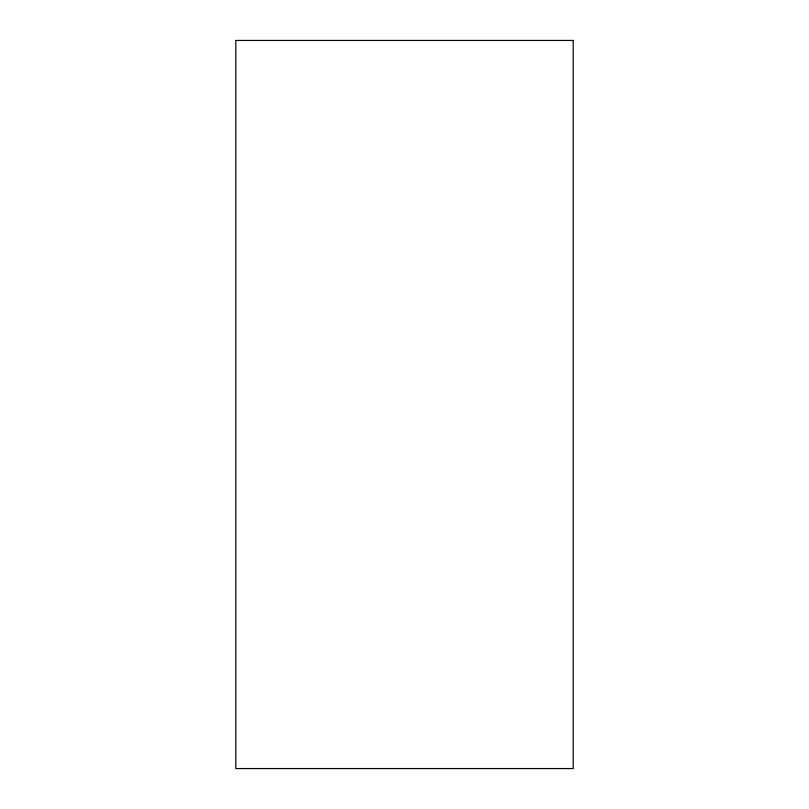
<?xml version="1.0" encoding="UTF-8"?>
<svg xmlns="http://www.w3.org/2000/svg" width="809" height="809" viewBox="0 0 809 809"><rect width="100%" height="100%" fill="white"/><g stroke="black" fill="none" stroke-linecap="round" stroke-linejoin="round"><path stroke-width="1.21" d="M573.187 40.45L235.813 40.45L235.813 768.55L573.187 768.55L573.187 40.45"/></g></svg>
